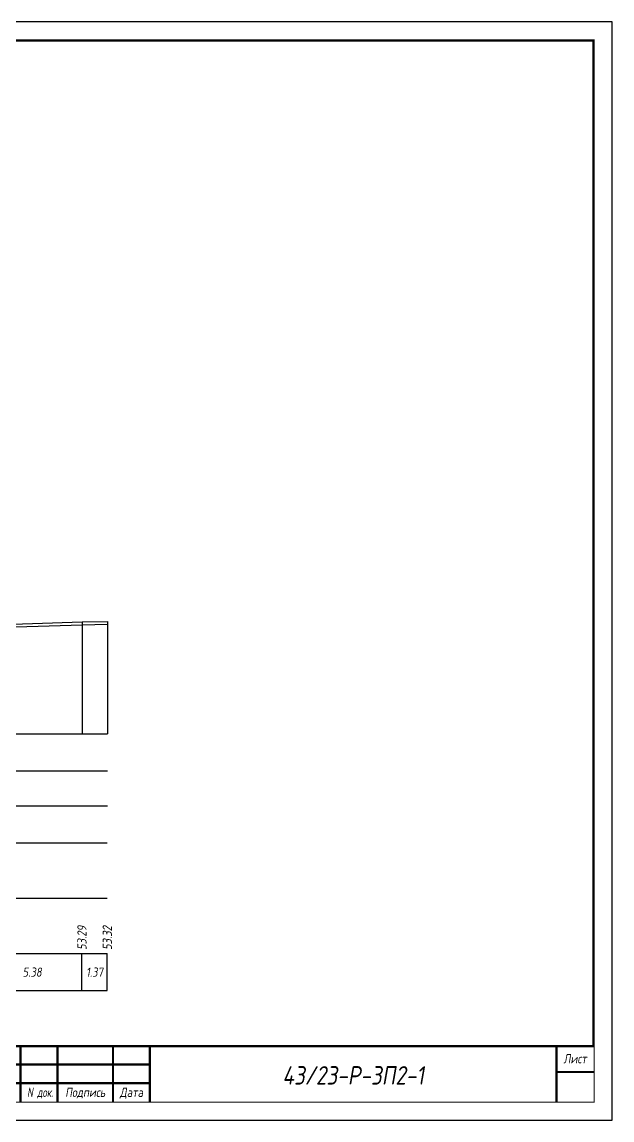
# Model space of a CAD drawing. Extents: x -717 to 1451, y -133302 to 233.
# Drawn here: x 230.3 to 389.9, y -81726.4 to -81429.4 of the extents above; entities that cross this region are included whole.
import ezdxf
from ezdxf.enums import TextEntityAlignment as Align

# ---------------------------------------------------------------- set-up
doc = ezdxf.new("R2010")
doc.units = 0
for name, color, linetype in [('Зарамочное оформление', 7, 'Continuous'), ('Код_510', 7, 'Continuous'), ('Таблица', 7, 'Continuous'), ('Черный поперечник', 3, 'Continuous')]:
    doc.layers.add(name, color=color, linetype=linetype)
doc.layers.add('Контур_2570', color=7, linetype='Continuous', true_color=0x80ff00)
doc.styles.add('М', font='romand.shx', dxfattribs={"width": 0.8, "oblique": 10, "height": 2.5})

# ---------------------------------------------------------------- blocks, each defined once
blk = doc.blocks.new('Штамп')
at = {"linetype": 'Continuous'}
blk.add_wipeout([(199.95, -411.25), (384.95, -411.25), (384.95, -426.25), (199.95, -426.25)], dxfattribs=at).dxf.layer = 'Зарамочное оформление'
at = {"layer": 'Зарамочное оформление', "linetype": 'Continuous', "lineweight": -3, "const_width": 0.6, "flags": 128}
for points in [[(199.95, -426.25), (199.95, -411.25), (384.95, -411.25)], [(209.95, -411.25), (209.95, -426.25)], [(219.95, -411.25), (219.95, -426.25)], [(229.95, -411.25), (229.95, -426.25)], [(239.95, -411.25), (239.95, -426.25)], [(254.95, -411.25), (254.95, -426.25)], [(264.95, -411.25), (264.95, -426.25)], [(374.95, -411.25), (374.95, -426.25)], [(199.95, -416.25), (264.95, -416.25)], [(374.95, -418.25), (384.95, -418.25)], [(199.95, -421.25), (264.95, -421.25)]]:
    blk.add_lwpolyline(points, dxfattribs=at)
at = {"linetype": 'Continuous', "insert": (319.95, -419.17), "char_height": 5, "width": 110, "attachment_point": 5, "style": 'М'}
blk.add_mtext('{\\Q10;\\W0.8;43/23-Р-ЗП2-1}', dxfattribs=at)
at = {"layer": 'Зарамочное оформление', "linetype": 'Continuous', "style": 'М', "oblique": 10}
for s, width, p in [('Лист', 0.8, (379.95, -414.66)), ('Изм.', 0.8, (204.95, -423.75)), ('Кол.уч.', 0.7, (214.95, -423.75)), ('Лист', 0.8, (224.95, -423.75)), ('N док.', 0.7, (235.28, -423.75)), ('Подпись', 0.8, (247.45, -423.75)), ('Дата', 0.8, (259.95, -423.75))]:
    blk.add_text(s, height=2.5, dxfattribs=dict(at, width=width)).set_placement(p, align=Align.MIDDLE_CENTER)
blk = doc.blocks.new('шифр')
blk.add_blockref('Штамп', (0, -81355))

msp = doc.modelspace()

# ---------------------------------------------------------------- linework, layer by layer
at = {"flags": 128}
msp.add_lwpolyline([(-30.054, -81726.421), (389.946, -81726.421), (389.946, -81429.421), (-30.054, -81429.421)], close=True, dxfattribs=at)
at = {"const_width": 0.6, "flags": 128}
msp.add_lwpolyline([(-10.054, -81721.421), (384.946, -81721.421), (384.946, -81434.421), (-10.054, -81434.421)], close=True, dxfattribs=at)
at = {"layer": 'Код_510'}
for p, q in [((246.554, -81691.421), (246.554, -81681.421)), ((253.384, -81691.421), (253.384, -81681.421)), ((253.426, -81691.421), (253.426, -81681.421))]:
    msp.add_line(p, q, dxfattribs=at)
at = {"layer": 'Контур_2570', "flags": 128}
msp.add_lwpolyline([(219.687, -81593.338), (246.609, -81592.447), (253.438, -81592.29), (253.48, -81592.289)], dxfattribs=at)
at = {"layer": 'Таблица'}
for p, q in [((84.036, -81622), (253.48, -81622)), ((84.036, -81632), (253.48, -81632)), ((84.036, -81641.421), (253.48, -81641.421)), ((83.982, -81651.421), (253.426, -81651.421)), ((83.982, -81666.421), (253.426, -81666.421)), ((83.982, -81681.421), (253.426, -81681.421)), ((83.982, -81691.421), (253.426, -81691.421))]:
    msp.add_line(p, q, dxfattribs=at)
at = {"layer": 'Черный поперечник', "color": 7}
for p, q in [((246.609, -81591.697), (246.609, -81622)), ((253.438, -81591.54), (253.438, -81622)), ((253.48, -81591.539), (253.48, -81622))]:
    msp.add_line(p, q, dxfattribs=at)
at = {"layer": 'Черный поперечник', "flags": 128}
msp.add_lwpolyline([(84.036, -81601.643), (86.447, -81601.573), (87.611, -81601.657), (93.283, -81602), (106.723, -81597.11), (114.617, -81594.121), (118.609, -81593.745), (130.741, -81592.827), (136.479, -81592.908), (155.152, -81592.867), (171.719, -81593.147), (173.739, -81593.182), (180.022, -81593.278), (191.594, -81593.829), (194.213, -81594.004), (198.287, -81594.453), (204.737, -81595.321), (207.624, -81594.719), (219.687, -81592.588), (246.609, -81591.697), (253.438, -81591.54), (253.48, -81591.539)], dxfattribs=at)

# ---------------------------------------------------------------- texts
at = {"linetype": 'Continuous', "style": 'М', "oblique": 10, "width": 0.8}
msp.add_text('267', height=2.5, dxfattribs=at).set_placement((380.312, -81717.509), align=Align.MIDDLE)
at = {"layer": 'Код_510', "style": 'М', "oblique": 10, "width": 0.8}
for s, p in [('53.29', (246.554, -81680.421)), ('53.32', (253.384, -81680.421)), ('53.32', (253.426, -81680.421))]:
    msp.add_text(s, height=2.5, rotation=90, dxfattribs=at).set_placement(p, align=Align.MIDDLE_LEFT)
for s, p in [('5.38', (233.094, -81686.421)), ('1.37', (249.969, -81686.421))]:
    msp.add_text(s, height=2.5, dxfattribs=at).set_placement(p, align=Align.MIDDLE_CENTER)

# ---------------------------------------------------------------- next in the draw order: block references
msp.add_blockref('шифр', (0, 59.829))

doc.saveas('drawing.dxf')
